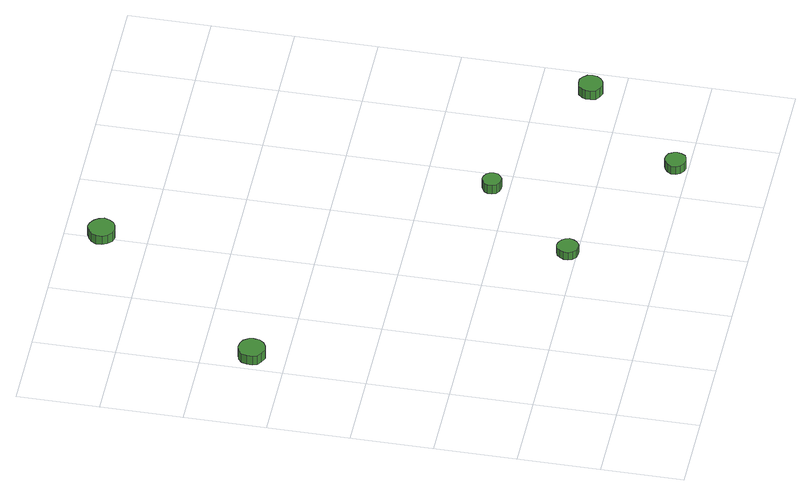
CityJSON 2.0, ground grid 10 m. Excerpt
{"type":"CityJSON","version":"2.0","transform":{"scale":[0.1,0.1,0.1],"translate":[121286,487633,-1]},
"CityObjects":{
"tree1":{"type":"SolitaryVegetationObject","attributes":{"function":"something"},"geometry":[{"type":"MultiSurface","lod":"1","boundaries":[[[0,1,2,3,4,5,6,7,8,9,10,11,12,13,14]],[[15,16,17,18,19,20,21,22,23,24,25,26,27,28,29]],[[0,29,28,1]],[[1,28,27,2]],[[2,27,26,3]],[[3,26,25,4]],[[4,25,24,5]],[[5,24,23,6]],[[6,23,22,7]],[[7,22,21,8]],[[8,21,20,9]],[[9,20,19,10]],[[10,19,18,11]],[[11,18,17,12]],[[12,17,16,13]],[[13,16,15,14]],[[14,15,29,0]]]}]},
"tree2":{"type":"SolitaryVegetationObject","attributes":{"function":"something"},"geometry":[{"type":"MultiSurface","lod":"1","boundaries":[[[30,31,32,33,34,35,36,37,38,39,40,41,42,43,44]],[[45,46,47,48,49,50,51,52,53,54,55,56,57,58,59]],[[30,59,58,31]],[[31,58,57,32]],[[32,57,56,33]],[[33,56,55,34]],[[34,55,54,35]],[[35,54,53,36]],[[36,53,52,37]],[[37,52,51,38]],[[38,51,50,39]],[[39,50,49,40]],[[40,49,48,41]],[[41,48,47,42]],[[42,47,46,43]],[[43,46,45,44]],[[44,45,59,30]]]}]},
"tree3":{"type":"SolitaryVegetationObject","attributes":{"function":"something"},"geometry":[{"type":"MultiSurface","lod":"1","boundaries":[[[60,61,62,63,64,65,66,67,68,69,70,71,72,73,74]],[[75,76,77,78,79,80,81,82,83,84,85,86,87,88,89]],[[60,89,88,61]],[[61,88,87,62]],[[62,87,86,63]],[[63,86,85,64]],[[64,85,84,65]],[[65,84,83,66]],[[66,83,82,67]],[[67,82,81,68]],[[68,81,80,69]],[[69,80,79,70]],[[70,79,78,71]],[[71,78,77,72]],[[72,77,76,73]],[[73,76,75,74]],[[74,75,89,60]]]}]},
"tree4":{"type":"SolitaryVegetationObject","attributes":{"function":"something"},"geometry":[{"type":"MultiSurface","lod":"1","boundaries":[[[90,91,92,93,94,95,96,97,98,99,100,101,102,103,104]],[[105,106,107,108,109,110,111,112,113,114,115,116,117,118,119]],[[90,119,118,91]],[[91,118,117,92]],[[92,117,116,93]],[[93,116,115,94]],[[94,115,114,95]],[[95,114,113,96]],[[96,113,112,97]],[[97,112,111,98]],[[98,111,110,99]],[[99,110,109,100]],[[100,109,108,101]],[[101,108,107,102]],[[102,107,106,103]],[[103,106,105,104]],[[104,105,119,90]]]}]},
"tree5":{"type":"SolitaryVegetationObject","attributes":{"function":"something"},"geometry":[{"type":"MultiSurface","lod":"1","boundaries":[[[120,121,122,123,124,125,126,127,128,129,130,131,132,133,134]],[[135,136,137,138,139,140,141,142,143,144,145,146,147,148,149]],[[120,149,148,121]],[[121,148,147,122]],[[122,147,146,123]],[[123,146,145,124]],[[124,145,144,125]],[[125,144,143,126]],[[126,143,142,127]],[[127,142,141,128]],[[128,141,140,129]],[[129,140,139,130]],[[130,139,138,131]],[[131,138,137,132]],[[132,137,136,133]],[[133,136,135,134]],[[134,135,149,120]]]}]},
"tree6":{"type":"SolitaryVegetationObject","attributes":{"function":"something"},"geometry":[{"type":"MultiSurface","lod":"1","boundaries":[[[150,151,152,153,154,155,156,157,158,159,160,161,162,163,164]],[[165,166,167,168,169,170,171,172,173,174,175,176,177,178,179]],[[150,179,178,151]],[[151,178,177,152]],[[152,177,176,153]],[[153,176,175,154]],[[154,175,174,155]],[[155,174,173,156]],[[156,173,172,157]],[[157,172,171,158]],[[158,171,170,159]],[[159,170,169,160]],[[160,169,168,161]],[[161,168,167,162]],[[162,167,166,163]],[[163,166,165,164]],[[164,165,179,150]]]}]}
},
"vertices":[
[39,442,21],[38,448,21],[34,454,21],[28,457,21],[21,458,21],[14,456,21],[9,451,21],[7,445,21],[7,438,21],[9,432,21],[14,428,21],[21,425,21],[28,426,21],[34,430,21],[38,435,21],[38,435,8],[34,430,8],[28,426,8],[21,425,8],[14,428,8],[9,432,8],[7,438,8],[7,445,8],[9,451,8],[14,456,8],[21,458,8],[28,457,8],[34,454,8],[38,448,8],[39,442,8],
[290,112,18],[288,117,18],[285,121,18],[280,124,18],[275,125,18],[270,123,18],[266,119,18],[264,114,18],[264,109,18],[266,104,18],[270,100,18],[275,99,18],[280,99,18],[285,102,18],[288,106,18],[288,106,7],[285,102,7],[280,99,7],[275,99,7],[270,100,7],[266,104,7],[264,109,7],[264,114,7],[266,119,7],[270,123,7],[275,125,7],[280,124,7],[285,121,7],[288,117,7],[290,112,7],
[222,656,19],[220,663,19],[216,668,19],[210,672,19],[204,673,19],[197,670,19],[192,666,19],[189,660,19],[189,653,19],[192,647,19],[197,642,19],[204,640,19],[210,641,19],[216,644,19],[220,650,19],[220,650,6],[216,644,6],[210,641,6],[204,640,6],[197,642,6],[192,647,6],[189,653,6],[189,660,6],[192,666,6],[197,670,6],[204,673,6],[210,672,6],[216,668,6],[220,663,6],[222,656,6],
[386,221,21],[385,226,21],[382,230,21],[378,232,21],[373,233,21],[369,231,21],[365,228,21],[363,224,21],[363,219,21],[365,214,21],[369,211,21],[373,210,21],[378,210,21],[382,213,21],[385,216,21],[385,216,8],[382,213,8],[378,210,8],[373,210,8],[369,211,8],[365,214,8],[363,219,8],[363,224,8],[365,228,8],[369,231,8],[373,233,8],[378,232,8],[382,230,8],[385,226,8],[386,221,8],
[465,16,19],[464,21,19],[461,26,19],[456,28,19],[451,29,19],[446,27,19],[442,24,19],[439,19,19],[439,13,19],[442,8,19],[446,5,19],[451,3,19],[456,4,19],[461,6,19],[464,11,19],[464,11,7],[461,6,7],[456,4,7],[451,3,7],[446,5,7],[442,8,7],[439,13,7],[439,19,7],[442,24,7],[446,27,7],[451,29,7],[456,28,7],[461,26,7],[464,21,7],[465,16,7],
[582,140,20],[581,146,20],[577,151,20],[572,154,20],[566,154,20],[560,153,20],[555,148,20],[553,143,20],[553,137,20],[555,131,20],[560,127,20],[566,125,20],[572,126,20],[577,129,20],[581,134,20],[581,134,7],[577,129,7],[572,126,7],[566,125,7],[560,127,7],[555,131,7],[553,137,7],[553,143,7],[555,148,7],[560,153,7],[566,154,7],[572,154,7],[577,151,7],[581,146,7],[582,140,7]
]}
